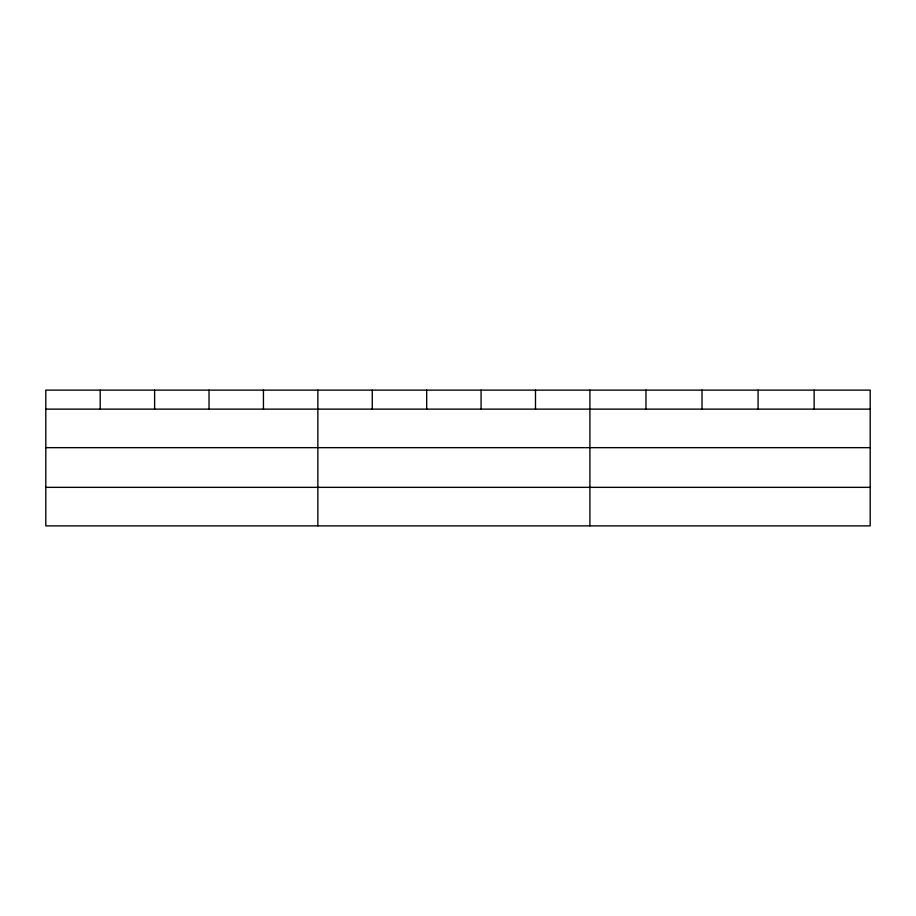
<?xml version="1.0" encoding="UTF-8"?>
<svg xmlns="http://www.w3.org/2000/svg" width="916" height="916" viewBox="0 0 916 916"><rect width="100%" height="100%" fill="white"/><g stroke="black" fill="none" stroke-linecap="round" stroke-linejoin="round"><path stroke-width="1.37" d="M870.2 447.661L870.2 390.124L45.8 390.124L45.8 525.876L870.2 525.876L870.2 447.661L45.8 447.661M45.8 409.131L870.2 409.131M45.8 487.346L870.2 487.346M814.141 390.124L814.141 409.131M758.082 390.124L758.082 409.131M702.022 390.124L702.022 409.131M645.963 390.124L645.963 409.131M589.904 390.124L589.904 525.876M535.494 390.124L535.494 409.131M481.083 390.124L481.083 409.131M426.673 390.124L426.673 409.131M372.262 390.124L372.262 409.131M317.852 390.124L317.852 525.876M263.442 390.124L263.442 409.131M209.031 390.124L209.031 409.131M154.621 390.124L154.621 409.131M100.21 390.124L100.21 409.131"/></g></svg>
